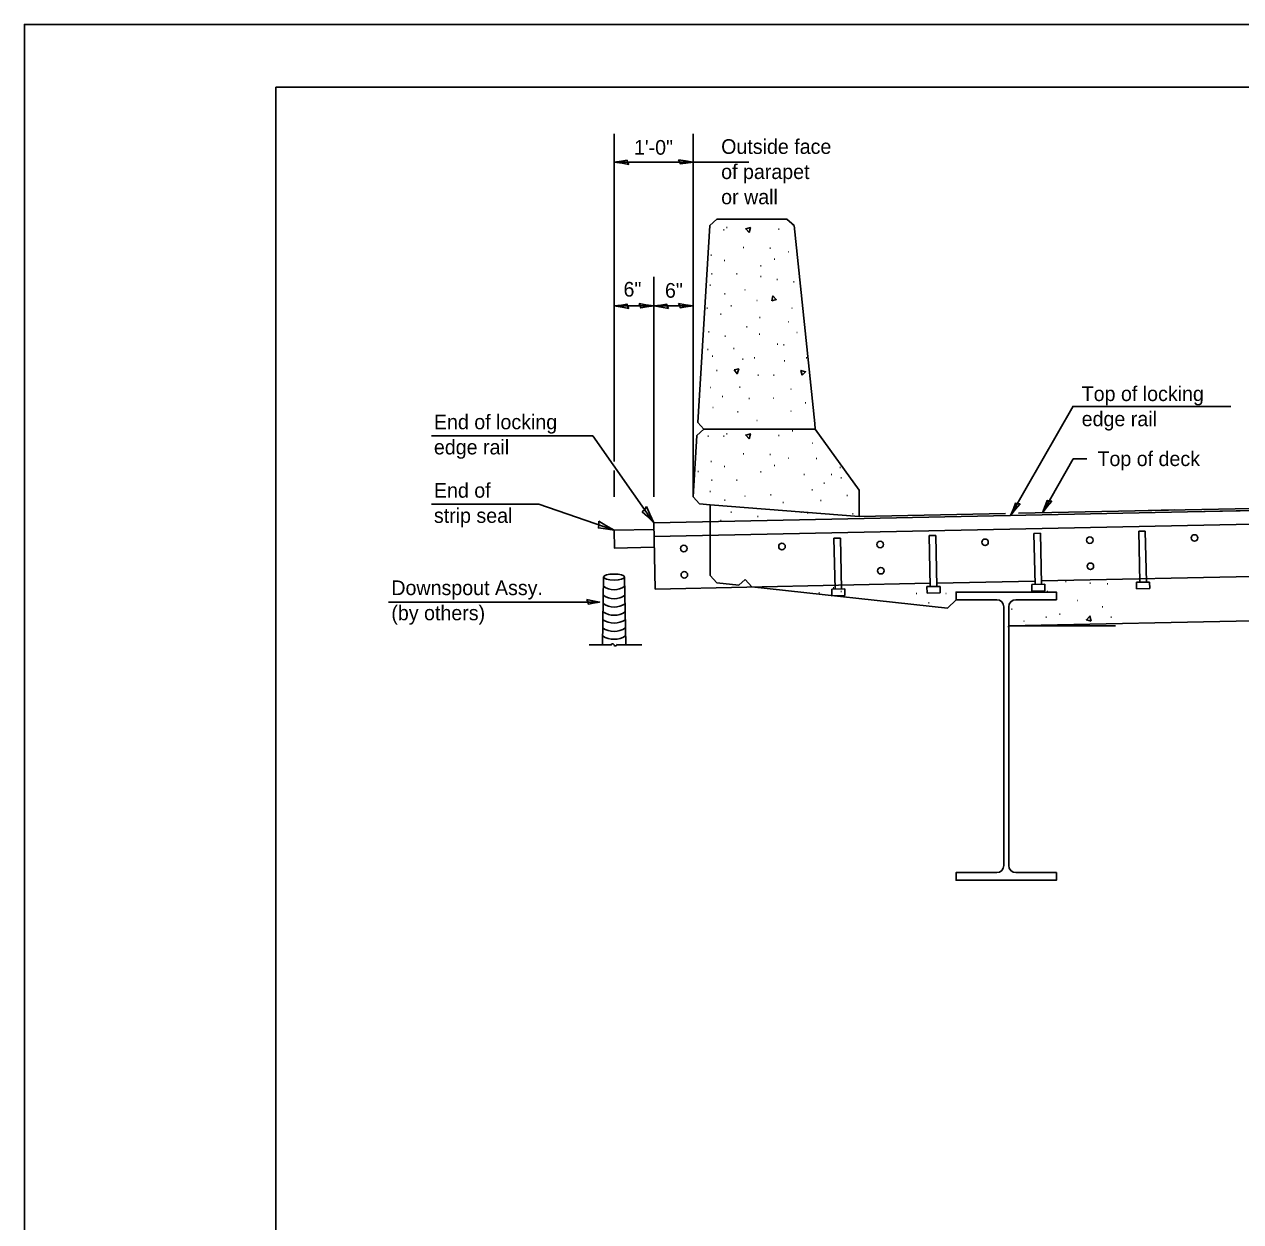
# Model space of a CAD drawing. Extents: x 2147229 to 2147909, y 2146681 to 2147121.
# Drawn here: x 2147229.2 to 2147422.6, y 2146930.7 to 2147121.1 of the extents above; entities that cross this region are included whole.
import ezdxf

# ---------------------------------------------------------------- set-up
doc = ezdxf.new("R2010")
doc.units = 0
for name, color, linetype in [('Bridge_Design Concrete Object', 7, 'Continuous'), ('Bridge_Design Steel Object', 7, 'Continuous'), ('Bridge_Dimensions and Text', 7, 'Continuous'), ('Bridge_Miscellaneous', 7, 'Continuous'), ('Bridge_Pattern', 7, 'Continuous'), ('Sheets_50 Reference Boundary', 7, 'Continuous'), ('Sheets_General Details', 7, 'Continuous'), ('Sheets_Printer Plotting Border', 7, 'Continuous')]:
    doc.layers.add(name, color=color, linetype=linetype)

msp = doc.modelspace()

# ---------------------------------------------------------------- linework, layer by layer
at = {"layer": 'Bridge_Design Concrete Object'}
for p, q in [((2147338.18, 2147089.12), (2147336.25, 2147057.81)), ((2147338.18, 2147089.12), (2147339.29, 2147090.16)), ((2147350.42, 2147090.16), (2147339.29, 2147090.16)), ((2147350.42, 2147090.16), (2147351.57, 2147089.12)), ((2147354.85, 2147057.63), (2147351.57, 2147089.12)), ((2147336.12, 2147055.73), (2147337.23, 2147056.77)), ((2147336.25, 2147057.81), (2147337.23, 2147056.77)), ((2147337.23, 2147056.77), (2147354.94, 2147056.77)), ((2147354.94, 2147056.77), (2147354.85, 2147057.63)), ((2147361.89, 2147047.03), (2147354.94, 2147056.77)), ((2147336.12, 2147055.73), (2147335.52, 2147045.98)), ((2147361.89, 2147042.86), (2147361.89, 2147047.03)), ((2147594.38, 2147047.7), (2147387.24, 2147043.38)), ((2147335.52, 2147045.98), (2147336.5, 2147044.86)), ((2147338.24, 2147044.72), (2147336.5, 2147044.86)), ((2147338.24, 2147044.72), (2147361.89, 2147042.86)), ((2147338.24, 2147044.72), (2147338.24, 2147035.78)), ((2147385.16, 2147043.34), (2147361.89, 2147042.86)), ((2147338.24, 2147035.78), (2147338.24, 2147033.47)), ((2147338.24, 2147033.47), (2147339.27, 2147032.31)), ((2147342.76, 2147031.93), (2147343.79, 2147032.86)), ((2147343.79, 2147032.86), (2147344.83, 2147031.7)), ((2147342.76, 2147031.93), (2147339.27, 2147032.31)), ((2147375.97, 2147028.28), (2147344.83, 2147031.7)), ((2147377.32, 2147029.63), (2147375.97, 2147028.28)), ((2147594.38, 2147029.81), (2147385.69, 2147025.46)), ((2147385.69, 2147025.46), (2147402.66, 2147025.46))]:
    msp.add_line(p, q, dxfattribs=at)
at = {"layer": 'Bridge_Design Steel Object'}
for p, q in [((2147594.38, 2147047.35), (2147329.24, 2147041.83)), ((2147594.38, 2147045.18), (2147329.28, 2147039.66)), ((2147329.26, 2147040.8), (2147322.95, 2147040.67)), ((2147323.01, 2147037.83), (2147322.95, 2147040.67)), ((2147329.46, 2147031.33), (2147329.24, 2147041.83)), ((2147407.41, 2147040.54), (2147406.37, 2147040.52)), ((2147407.58, 2147032.43), (2147407.41, 2147040.54)), ((2147358.95, 2147039.44), (2147357.91, 2147039.42)), ((2147358.08, 2147031.31), (2147357.91, 2147039.42)), ((2147359.12, 2147031.33), (2147358.95, 2147039.44)), ((2147374.09, 2147039.85), (2147373.05, 2147039.83)), ((2147373.22, 2147031.72), (2147373.05, 2147039.83)), ((2147374.26, 2147031.74), (2147374.09, 2147039.85)), ((2147390.75, 2147040.19), (2147389.71, 2147040.17)), ((2147389.88, 2147032.06), (2147389.71, 2147040.17)), ((2147390.92, 2147032.09), (2147390.75, 2147040.19)), ((2147406.54, 2147032.41), (2147406.37, 2147040.52)), ((2147329.32, 2147037.96), (2147322.95, 2147037.83)), ((2147594.38, 2147036.85), (2147390.91, 2147032.61)), ((2147373.21, 2147032.24), (2147329.46, 2147031.33)), ((2147359.64, 2147031.35), (2147357.56, 2147031.3)), ((2147357.58, 2147030.26), (2147357.56, 2147031.3)), ((2147359.66, 2147030.3), (2147359.64, 2147031.35)), ((2147374.78, 2147031.75), (2147372.7, 2147031.71)), ((2147372.72, 2147030.66), (2147372.7, 2147031.71)), ((2147389.87, 2147032.58), (2147374.25, 2147032.26)), ((2147374.8, 2147030.71), (2147374.78, 2147031.75)), ((2147391.44, 2147032.1), (2147389.36, 2147032.05)), ((2147389.38, 2147031.01), (2147389.36, 2147032.05)), ((2147391.46, 2147031.06), (2147389.38, 2147031.01)), ((2147391.46, 2147031.06), (2147391.44, 2147032.1)), ((2147408.1, 2147032.44), (2147406.02, 2147032.4)), ((2147406.04, 2147031.36), (2147406.02, 2147032.4)), ((2147408.13, 2147031.4), (2147406.04, 2147031.36)), ((2147408.13, 2147031.4), (2147408.1, 2147032.44)), ((2147359.66, 2147030.3), (2147357.58, 2147030.26)), ((2147374.8, 2147030.71), (2147372.72, 2147030.66)), ((2147377.32, 2147030.84), (2147393.29, 2147030.84)), ((2147377.32, 2147029.63), (2147377.32, 2147030.84)), ((2147383.78, 2147029.63), (2147377.32, 2147029.63)), ((2147393.29, 2147029.63), (2147386.82, 2147029.63)), ((2147393.29, 2147030.84), (2147393.29, 2147029.63)), ((2147384.91, 2146987.36), (2147384.91, 2147028.5)), ((2147385.69, 2147028.5), (2147385.69, 2146987.36)), ((2147377.32, 2146986.24), (2147383.78, 2146986.24)), ((2147377.32, 2146985.02), (2147377.32, 2146986.24)), ((2147377.32, 2146985.02), (2147393.29, 2146985.02)), ((2147386.82, 2146986.24), (2147393.29, 2146986.24)), ((2147393.29, 2146986.24), (2147393.29, 2146985.02))]:
    msp.add_line(p, q, dxfattribs=at)
for centre in [(2147349.64, 2147038.08), (2147365.26, 2147038.41), (2147381.93, 2147038.76), (2147398.59, 2147039.1), (2147415.25, 2147039.45), (2147334.02, 2147037.76), (2147365.35, 2147034.24), (2147398.68, 2147034.94), (2147334.11, 2147033.59)]:
    msp.add_circle(centre, 0.521, dxfattribs=at)
for centre, start, end in [((2147383.78, 2147028.5), 0, 90), ((2147386.82, 2147028.5), 90, 180), ((2147383.78, 2146987.36), 270, 0), ((2147386.82, 2146987.36), 180, 270)]:
    msp.add_arc(centre, 1.13, start, end, dxfattribs=at)
at = {"layer": 'Bridge_Dimensions and Text'}
for p, q in [((2147322.95, 2147051.59), (2147322.95, 2147103.71)), ((2147335.52, 2147045.98), (2147335.52, 2147103.71)), ((2147335.45, 2147099.22), (2147322.95, 2147099.22)), ((2147344.39, 2147099.22), (2147335.45, 2147099.22)), ((2147329.24, 2147045.98), (2147329.24, 2147080.96)), ((2147329.24, 2147076.34), (2147322.95, 2147076.34)), ((2147335.52, 2147076.34), (2147329.24, 2147076.34)), ((2147386, 2147043.01), (2147395.92, 2147060.4)), ((2147395.9, 2147060.37), (2147421.04, 2147060.37)), ((2147293.93, 2147055.71), (2147319.56, 2147055.71)), ((2147319.56, 2147055.71), (2147329.24, 2147041.83)), ((2147391.05, 2147043.46), (2147395.94, 2147052.04)), ((2147395.94, 2147052.04), (2147398.14, 2147052.04)), ((2147322.95, 2147045.98), (2147322.95, 2147050.19)), ((2147293.93, 2147044.83), (2147310.99, 2147044.83)), ((2147310.99, 2147044.83), (2147322.95, 2147040.67)), ((2147412.03, 2147043.9), (2147403.7, 2147043.73)), ((2147422.48, 2147043.77), (2147414.15, 2147043.6)), ((2147287.07, 2147029.26), (2147320.63, 2147029.26))]:
    msp.add_line(p, q, dxfattribs=at)
for points in [[(2147325.29, 2147098.84), (2147324.2, 2147099.04), (2147322.95, 2147099.22), (2147324.12, 2147099.38), (2147325.02, 2147099.52), (2147325.1, 2147099.19)], [(2147333.19, 2147099.6), (2147334.28, 2147099.4), (2147335.52, 2147099.22), (2147334.36, 2147099.06), (2147333.45, 2147098.92), (2147333.38, 2147099.25)], [(2147325.29, 2147075.96), (2147324.2, 2147076.16), (2147322.95, 2147076.34), (2147324.12, 2147076.49), (2147325.02, 2147076.64), (2147325.1, 2147076.3)], [(2147326.91, 2147076.72), (2147328, 2147076.52), (2147329.24, 2147076.34), (2147328.07, 2147076.18), (2147327.17, 2147076.03), (2147327.1, 2147076.37)], [(2147331.57, 2147075.96), (2147330.48, 2147076.16), (2147329.24, 2147076.34), (2147330.4, 2147076.49), (2147331.31, 2147076.64), (2147331.38, 2147076.3)], [(2147333.19, 2147076.72), (2147334.28, 2147076.52), (2147335.52, 2147076.34), (2147334.36, 2147076.18), (2147333.45, 2147076.03), (2147333.38, 2147076.37)], [(2147328.12, 2147044.46), (2147327.81, 2147043.96), (2147327.43, 2147043.6), (2147328.24, 2147042.84), (2147329.24, 2147041.83), (2147328.61, 2147043.21)], [(2147387.49, 2147044.85), (2147386.77, 2147044), (2147386, 2147043.01), (2147386.44, 2147044.1), (2147386.76, 2147044.96), (2147387.09, 2147044.85)], [(2147392.54, 2147045.3), (2147391.83, 2147044.45), (2147391.05, 2147043.46), (2147391.5, 2147044.55), (2147391.82, 2147045.41), (2147392.14, 2147045.31)], [(2147320.5, 2147042.14), (2147320.54, 2147041.56), (2147320.46, 2147041.04), (2147321.55, 2147040.9), (2147322.95, 2147040.67), (2147321.63, 2147041.42)], [(2147318.63, 2147029.68), (2147318.79, 2147029.3), (2147318.85, 2147028.93), (2147319.63, 2147029.09), (2147320.63, 2147029.26), (2147319.56, 2147029.46)]]:
    msp.add_lwpolyline(points, close=True, dxfattribs=at)
at = {"layer": 'Bridge_Miscellaneous'}
for p, q in [((2147321.27, 2147033.22), (2147321.08, 2147022.48)), ((2147324.61, 2147033.22), (2147324.81, 2147022.46)), ((2147318.96, 2147022.46), (2147322.46, 2147022.46)), ((2147323.43, 2147022.46), (2147327.37, 2147022.46))]:
    msp.add_line(p, q, dxfattribs=at)
for centre, radius, start, end in [((2147322.95, 2147033.98), 2.78, 232.2579, 307.3735), ((2147322.95, 2147031.44), 3, 234.2763, 305.5594), ((2147322.95, 2147032.72), 2.94, 233.9847, 305.7911), ((2147322.95, 2147030.36), 3.2, 236.3013, 303.5682), ((2147322.94, 2147027.88), 3.29, 236.4505, 303.4259), ((2147322.95, 2147029.37), 3.46, 238.712, 301.2096), ((2147322.94, 2147026.71), 3.38, 237.0779, 302.772), ((2147322.69, 2147022.37), 0.253, 19.6561, 176.1829), ((2147323.16, 2147022.52), 0.239, 194.8176, 299.6804), ((2147323.08, 2147022.66), 0.4, 300.1789, 342.5015)]:
    msp.add_arc(centre, radius, start, end, dxfattribs=at)
msp.add_ellipse((2147322.94, 2147033.22), major_axis=(1.67, 0), ratio=0.293294, dxfattribs=at)
at = {"layer": 'Bridge_Pattern'}
for p, q in [((2147351.26, 2147089.28), (2147351.35, 2147089.28)), ((2147340.34, 2147088.43), (2147340.44, 2147088.43)), ((2147340.8, 2147088.8), (2147340.9, 2147088.8)), ((2147349.07, 2147088.56), (2147349.17, 2147088.56)), ((2147343.48, 2147085.61), (2147343.58, 2147085.61)), ((2147347.73, 2147085.53), (2147347.83, 2147085.53)), ((2147338.31, 2147084.4), (2147338.41, 2147084.4)), ((2147340.46, 2147083.59), (2147340.55, 2147083.59)), ((2147348.42, 2147083.79), (2147348.52, 2147083.79)), ((2147350.6, 2147084.92), (2147350.7, 2147084.92)), ((2147338.43, 2147081.44), (2147338.52, 2147081.44)), ((2147342.41, 2147081.44), (2147342.51, 2147081.44)), ((2147346.24, 2147082.74), (2147346.33, 2147082.74)), ((2147338.16, 2147079.62), (2147338.26, 2147079.62)), ((2147346.24, 2147081.04), (2147346.33, 2147081.04)), ((2147348.84, 2147080.55), (2147348.94, 2147080.55)), ((2147351.49, 2147080.19), (2147351.58, 2147080.19)), ((2147340.5, 2147078.25), (2147340.59, 2147078.25)), ((2147343.71, 2147078.9), (2147343.81, 2147078.9)), ((2147337.7, 2147075.99), (2147337.8, 2147075.99)), ((2147341.53, 2147076.35), (2147341.63, 2147076.35)), ((2147345.63, 2147077.2), (2147345.72, 2147077.2)), ((2147351.18, 2147075.99), (2147351.27, 2147075.99)), ((2147339.88, 2147075.02), (2147339.98, 2147075.02)), ((2147346.09, 2147074.49), (2147346.18, 2147074.49)), ((2147350.6, 2147073.81), (2147350.7, 2147073.81)), ((2147337.97, 2147072.23), (2147338.06, 2147072.23)), ((2147340.57, 2147071.51), (2147340.67, 2147071.51)), ((2147344.02, 2147073.04), (2147344.11, 2147073.04)), ((2147346.01, 2147071.83), (2147346.11, 2147071.83)), ((2147351.98, 2147072.11), (2147352.08, 2147072.11)), ((2147341.95, 2147069.57), (2147342.05, 2147069.57)), ((2147348.88, 2147070.25), (2147348.98, 2147070.25)), ((2147349.88, 2147070.17), (2147349.97, 2147070.17)), ((2147337.82, 2147069.41), (2147337.91, 2147069.41)), ((2147338.54, 2147068.36), (2147338.64, 2147068.36)), ((2147343.37, 2147067.87), (2147343.46, 2147067.87)), ((2147345.21, 2147068.11), (2147345.3, 2147068.11)), ((2147353.48, 2147068.11), (2147353.57, 2147068.11)), ((2147339.24, 2147066.1), (2147339.34, 2147066.1)), ((2147349.99, 2147067.59), (2147350.09, 2147067.59)), ((2147345.81, 2147065.36), (2147345.91, 2147065.36)), ((2147348.31, 2147065.33), (2147348.4, 2147065.33)), ((2147338.2, 2147063.39), (2147338.29, 2147063.39)), ((2147340.15, 2147061.93), (2147340.25, 2147061.93)), ((2147342.88, 2147063.42), (2147342.97, 2147063.42)), ((2147351.03, 2147063.11), (2147351.12, 2147063.11)), ((2147338.62, 2147060.2), (2147338.72, 2147060.2)), ((2147344.36, 2147061.65), (2147344.46, 2147061.65)), ((2147348.27, 2147061.69), (2147348.36, 2147061.69)), ((2147353.32, 2147060.92), (2147353.42, 2147060.92)), ((2147336.36, 2147059.63), (2147336.46, 2147059.63)), ((2147342.56, 2147059.51), (2147342.66, 2147059.51)), ((2147345.63, 2147058.14), (2147345.72, 2147058.14)), ((2147351.03, 2147059.63), (2147351.12, 2147059.63)), ((2147351.26, 2147056.48), (2147351.35, 2147056.48)), ((2147337.86, 2147055.63), (2147337.95, 2147055.63)), ((2147340.34, 2147055.63), (2147340.44, 2147055.63)), ((2147340.8, 2147056), (2147340.9, 2147056)), ((2147349.07, 2147055.76), (2147349.17, 2147055.76)), ((2147354.47, 2147054.54), (2147354.57, 2147054.54)), ((2147343.48, 2147052.81), (2147343.58, 2147052.81)), ((2147347.73, 2147052.73), (2147347.83, 2147052.73)), ((2147338.31, 2147051.6), (2147338.41, 2147051.6)), ((2147340.46, 2147050.79), (2147340.55, 2147050.79)), ((2147348.42, 2147050.99), (2147348.52, 2147050.99)), ((2147350.6, 2147052.12), (2147350.7, 2147052.12)), ((2147355.08, 2147052.08), (2147355.18, 2147052.08)), ((2147358.82, 2147050.63), (2147358.92, 2147050.63)), ((2147336.25, 2147050.02), (2147336.34, 2147050.02)), ((2147338.43, 2147048.64), (2147338.52, 2147048.64)), ((2147342.41, 2147048.64), (2147342.51, 2147048.64)), ((2147346.24, 2147049.94), (2147346.33, 2147049.94)), ((2147353.13, 2147049.54), (2147353.23, 2147049.54)), ((2147357.46, 2147049.54), (2147357.55, 2147049.54)), ((2147359.02, 2147049), (2147359.11, 2147049)), ((2147338.16, 2147046.82), (2147338.26, 2147046.82)), ((2147354.4, 2147047.09), (2147354.49, 2147047.09)), ((2147356.31, 2147048.16), (2147356.4, 2147048.16)), ((2147340.5, 2147045.45), (2147340.59, 2147045.45)), ((2147343.71, 2147046.1), (2147343.81, 2147046.1)), ((2147347.81, 2147046.32), (2147347.91, 2147046.32)), ((2147349.8, 2147045.11), (2147349.9, 2147045.11)), ((2147355.77, 2147045.39), (2147355.87, 2147045.39)), ((2147359.97, 2147046.22), (2147360.07, 2147046.22)), ((2147341.53, 2147043.55), (2147341.63, 2147043.55)), ((2147345.74, 2147042.85), (2147345.84, 2147042.85)), ((2147352.67, 2147043.53), (2147352.77, 2147043.53)), ((2147353.67, 2147043.45), (2147353.76, 2147043.45)), ((2147360.85, 2147043.31), (2147360.95, 2147043.31)), ((2147339.88, 2147042.22), (2147339.98, 2147042.22)), ((2147357.8, 2147031.52), (2147357.9, 2147031.52)), ((2147359.02, 2147030.95), (2147359.11, 2147030.95)), ((2147391.82, 2147030.95), (2147391.91, 2147030.95)), ((2147394.73, 2147032.53), (2147394.82, 2147032.53)), ((2147398.59, 2147032.28), (2147398.69, 2147032.28)), ((2147401.35, 2147032.16), (2147401.44, 2147032.16)), ((2147355.51, 2147030.71), (2147355.6, 2147030.71)), ((2147371, 2147030.59), (2147371.09, 2147030.59)), ((2147372.95, 2147029.13), (2147373.05, 2147029.13)), ((2147375.68, 2147030.62), (2147375.77, 2147030.62)), ((2147396.56, 2147029.5), (2147396.66, 2147029.5)), ((2147386.12, 2147028.12), (2147386.22, 2147028.12)), ((2147393.77, 2147027.32), (2147393.86, 2147027.32)), ((2147400.58, 2147028.49), (2147400.68, 2147028.49)), ((2147385.54, 2147025.25), (2147385.69, 2147025.4)), ((2147388.08, 2147026.23), (2147388.17, 2147026.23)), ((2147391.62, 2147026.83), (2147391.72, 2147026.83)), ((2147396.45, 2147025.62), (2147396.54, 2147025.62)), ((2147401.96, 2147026.83), (2147402.06, 2147026.83))]:
    msp.add_line(p, q, dxfattribs=at)
for points in [[(2147344.42, 2147088.03), (2147343.87, 2147088.6), (2147344.61, 2147088.81), (2147344.42, 2147088.03)], [(2147348, 2147077.16), (2147348.2, 2147077.94), (2147348.74, 2147077.37), (2147348, 2147077.16)], [(2147342.01, 2147066.19), (2147342.76, 2147066.33), (2147342.5, 2147065.57), (2147342.01, 2147066.19)], [(2147352.86, 2147065.31), (2147352.66, 2147066.09), (2147353.4, 2147065.88), (2147352.86, 2147065.31)], [(2147344.42, 2147055.23), (2147343.87, 2147055.8), (2147344.61, 2147056.01), (2147344.42, 2147055.23)], [(2147386.82, 2147029.63), (2147393.29, 2147029.63), (2147393.29, 2147030.84), (2147377.32, 2147030.84), (2147377.32, 2147029.63), (2147383.78, 2147029.63)], [(2147386.82, 2147029.63), (2147393.29, 2147029.63), (2147393.29, 2147030.84), (2147377.32, 2147030.84), (2147377.32, 2147029.63), (2147383.78, 2147029.63)], [(2147384.91, 2147028.5), (2147384.91, 2146987.36)], [(2147384.91, 2147028.5), (2147384.91, 2146987.36)], [(2147385.69, 2147007.37), (2147385.69, 2147025.46), (2147385.69, 2147028.5)], [(2147385.69, 2147007.37), (2147385.69, 2147025.46), (2147385.69, 2147028.5)], [(2147398.8, 2147026.24), (2147398.05, 2147026.45), (2147398.6, 2147027.03), (2147398.8, 2147026.24)], [(2147385.69, 2146987.36), (2147385.69, 2147007.37)], [(2147385.69, 2146987.36), (2147385.69, 2147007.37)], [(2147383.78, 2146986.24), (2147377.32, 2146986.24), (2147377.32, 2146985.02), (2147393.29, 2146985.02), (2147393.29, 2146986.24), (2147386.82, 2146986.24)], [(2147383.78, 2146986.24), (2147377.32, 2146986.24), (2147377.32, 2146985.02), (2147393.29, 2146985.02), (2147393.29, 2146986.24), (2147386.82, 2146986.24)]]:
    msp.add_lwpolyline(points, dxfattribs=at)
for centre, start, end in [((2147383.78, 2147028.5), 360, 90), ((2147383.78, 2147028.5), 360, 90), ((2147386.82, 2147028.5), 90, 180), ((2147386.82, 2147028.5), 90, 180), ((2147383.78, 2146987.36), 270, 0), ((2147383.78, 2146987.36), 270, 0), ((2147386.82, 2146987.36), 180, 270), ((2147386.82, 2146987.36), 180, 270)]:
    msp.add_arc(centre, 1.13, start, end, dxfattribs=at)
at = {"layer": 'Sheets_50 Reference Boundary'}
msp.add_lwpolyline([(2147269.16, 2147111.12), (2147899.16, 2147111.12), (2147899.16, 2146711.12), (2147269.16, 2146711.12)], close=True, dxfattribs=at)
at = {"layer": 'Sheets_General Details'}
for p, q in [((2147229.16, 2147121.12), (2147229.16, 2146681.12)), ((2147909.16, 2147121.12), (2147229.16, 2147121.12))]:
    msp.add_line(p, q, dxfattribs=at)
msp.add_lwpolyline([(2147269.16, 2147111.12), (2147899.16, 2147111.12), (2147899.16, 2146691.12), (2147269.16, 2146691.12)], close=True, dxfattribs=at)
at = {"layer": 'Sheets_Printer Plotting Border'}
msp.add_lwpolyline([(2147229.16, 2146681.12), (2147909.16, 2146681.12), (2147909.16, 2147121.12), (2147229.16, 2147121.12)], close=True, dxfattribs=at)

# ---------------------------------------------------------------- texts
at = {"layer": 'Bridge_Dimensions and Text'}
for s, height, p in [('1\'-0"', 2.333, (2147326.1, 2147100.39)), ('Outside face', 2.3334, (2147339.97, 2147100.52)), ('of parapet', 2.333, (2147339.97, 2147096.52)), ('or wall', 2.333, (2147339.97, 2147092.52)), ('6"', 2.333, (2147324.44, 2147077.83)), ('6"', 2.333, (2147331.03, 2147077.65)), ('Top of locking', 2.3334, (2147397.3, 2147061.22)), ('End of locking', 2.3334, (2147294.29, 2147056.73)), ('edge rail', 2.333, (2147397.3, 2147057.22)), ('edge rail', 2.333, (2147294.29, 2147052.73)), ('Top of deck', 2.3334, (2147399.81, 2147050.88)), ('End of', 2.333, (2147294.29, 2147045.85)), ('strip seal', 2.333, (2147294.29, 2147041.85)), ('Downspout Assy.', 2.3334, (2147287.52, 2147030.36)), ('(by others)', 2.3334, (2147287.52, 2147026.36))]:
    msp.add_text(s, height=height, dxfattribs=at).set_placement(p)

doc.saveas('drawing.dxf')
